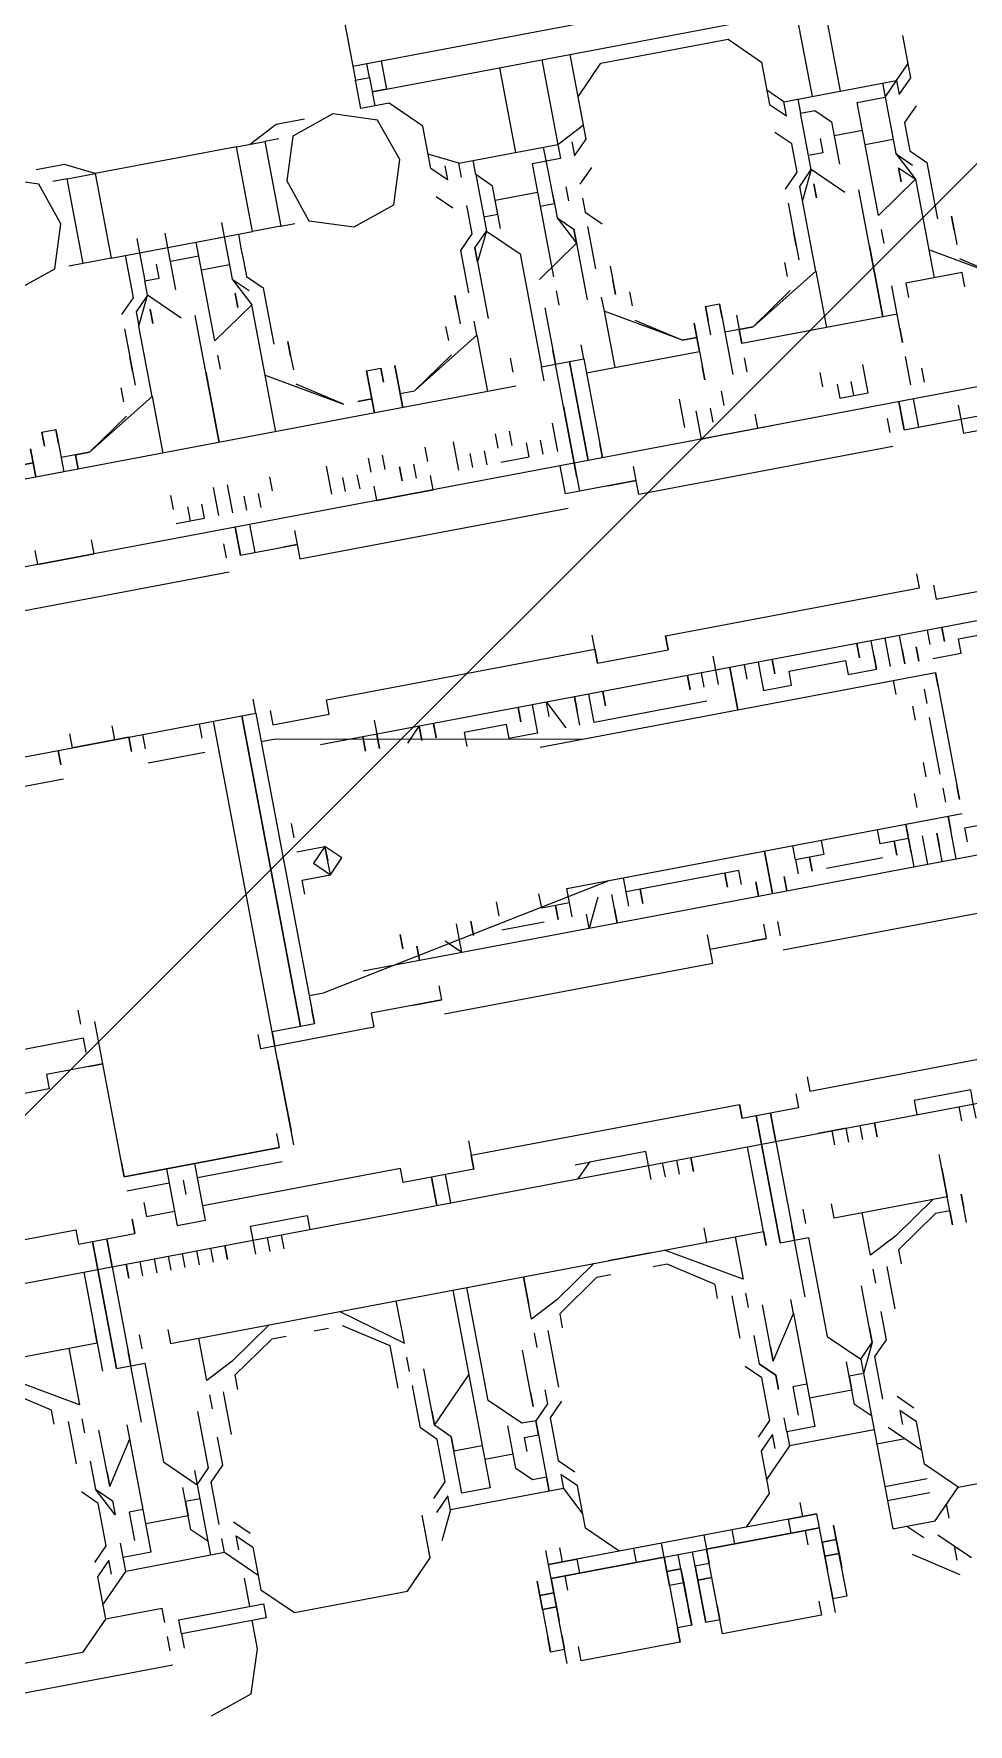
# Model space of a CAD drawing. Extents: x 407440 to 411585, y 6041728 to 6045069.
# Drawn here: x 410372.16 to 410375.89, y 6044265.54 to 6044272.29 of the extents above; entities that cross this region are included whole.
import ezdxf

# ---------------------------------------------------------------- set-up
doc = ezdxf.new("R2010")
doc.units = 0
doc.header["$LTSCALE"] = 5
doc.linetypes.add('foc-TIELINE', pattern=[1.875, 1.25, -0.625])
doc.layers.add('P-PROPOSED-EXISTING-H', color=59, linetype='Continuous')
doc.layers.add('T-TIE', color=201, linetype='foc-TIELINE')

# ---------------------------------------------------------------- blocks, each defined once
blk = doc.blocks.new('P-RIG-877')
at = {"layer": 'T-TIE', "linetype": 'ByBlock', "lineweight": 5}
for points in [[(-2.4798, -21.7445), (-2.4913, -21.7445), (-2.4913, -21.7904), (-2.4913, -22.3071), (-2.4913, -22.8467), (-2.4913, -23.0992)], [(-1.9288, -22.2726), (-1.9288, -21.7904), (-1.9402, -21.7445), (-1.9517, -21.7445)], [(-2.4798, -22.0086), (-2.4684, -22.0086), (-2.4684, -21.7904), (-2.4684, -21.9282)], [(-2.4913, -22.0545), (-2.4684, -22.0545), (-2.4684, -22.0086), (-2.4569, -22.0086), (-2.4569, -21.8478)], [(-2.3421, -22.0545), (-2.3306, -22.0545), (-2.3306, -22.0086), (-2.3421, -22.0086), (-2.3421, -21.8478)], [(-2.3076, -21.8593), (-2.2961, -21.8593), (-2.3076, -21.8593), (-2.3076, -22.2267), (-2.3076, -22.5596)], [(-2.1239, -22.5596), (-2.1239, -22.2267), (-2.1239, -21.8593)], [(-2.8357, -22.4104), (-2.8128, -22.4104), (-2.8128, -22.4219), (-2.8128, -21.9626), (-2.8243, -21.9626), (-2.8243, -21.9512)], [(-2.5946, -21.9856), (-2.5717, -21.9512), (-2.6061, -22.0086), (-2.5832, -22.0086)], [(-2.078, -22.2267), (-2.078, -22.02), (-2.0895, -22.02), (-2.0895, -21.9626), (-2.101, -21.9626), (-2.0895, -21.9626)], [(-1.9747, -22.2267), (-1.9632, -22.2267), (-1.9632, -22.02), (-1.9517, -22.02), (-1.9517, -21.9626), (-1.9632, -21.9626), (-1.9747, -21.9626)], [(-2.6176, -21.9856), (-2.6291, -21.9856), (-2.6176, -21.9856), (-2.6061, -21.9856)], [(-2.5717, -21.9856), (-2.5832, -21.9856), (-2.5832, -22.0315), (-2.5717, -22.0315)], [(-2.7439, -22.2726), (-2.7324, -22.2726), (-2.7439, -22.2611), (-2.7783, -22.2611), (-2.8013, -22.2382), (-2.8013, -22.1923), (-2.8013, -22.1348), (-2.7783, -22.1119), (-2.7439, -22.1119), (-2.7324, -22.1004), (-2.7439, -22.1004), (-2.7439, -22.0086), (-2.7554, -21.9971)], [(-2.7095, -22.02), (-2.698, -22.02), (-2.6865, -22.02), (-2.6635, -22.0086), (-2.6406, -22.043), (-2.7324, -22.043), (-2.7324, -22.02), (-2.7439, -22.0086), (-2.7324, -22.0086), (-2.7439, -21.9971), (-2.7783, -21.9971)], [(-2.7554, -21.9971), (-2.7554, -21.9971)], [(-2.7209, -21.9971), (-2.7095, -22.0086), (-2.698, -22.0086), (-2.6865, -22.0086), (-2.675, -21.9971), (-2.6635, -21.9971), (-2.6406, -21.9971), (-2.6291, -21.9971)], [(-2.6865, -22.02), (-2.675, -22.0086)], [(-2.675, -22.02), (-2.6635, -22.0086), (-2.6176, -22.0086), (-2.6061, -22.0086)], [(-2.2847, -22.066), (-2.2847, -22.043), (-2.2961, -22.043), (-2.2961, -22.0086), (-2.2847, -22.0086)], [(-2.7439, -22.02), (-2.7209, -22.02), (-2.698, -22.02), (-2.698, -22.043)], [(-2.7095, -22.043), (-2.7095, -22.066)], [(-2.6291, -22.043), (-2.6176, -22.043)], [(-2.5487, -22.043), (-2.5372, -22.043), (-2.5717, -22.043), (-2.5832, -22.043)], [(-2.5602, -22.043), (-2.5602, -22.1693), (-2.5717, -22.1693), (-2.5717, -22.1578), (-2.5717, -22.1693), (-2.5602, -22.1693), (-2.5717, -22.1693), (-2.5602, -22.1693)], [(-2.5258, -22.043), (-2.5143, -22.043), (-2.5028, -22.043)], [(-2.5028, -22.0315), (-2.5143, -22.0315)], [(-2.4913, -22.043), (-2.4684, -22.043)], [(-2.1354, -22.066), (-2.1469, -22.066), (-2.1469, -22.043), (-2.1584, -22.043)], [(-2.8128, -22.0545), (-2.7439, -22.0545)], [(-2.6176, -22.0545), (-2.5602, -22.0545), (-2.6291, -22.0545), (-2.6635, -22.0545)], [(-2.4684, -22.0545), (-2.4798, -22.0545)], [(-2.7439, -22.0889), (-2.7324, -22.0889), (-2.7324, -22.0774), (-2.7209, -22.066), (-2.6865, -22.066)], [(-2.6635, -22.066), (-2.6865, -22.0889), (-2.6635, -22.1004), (-2.675, -22.1004), (-2.6865, -22.0889), (-2.698, -22.0889)], [(-2.4684, -22.066), (-2.4798, -22.066)], [(-2.4569, -22.066), (-2.4569, -22.2726), (-2.4684, -22.2726), (-2.4798, -22.2726)], [(-2.3421, -22.2726), (-2.3421, -22.066), (-2.3535, -22.066)], [(-2.2961, -22.066), (-2.3076, -22.066)], [(-2.2732, -22.3874), (-2.2732, -22.066), (-2.2617, -22.066), (-2.1699, -22.066), (-2.1813, -22.066), (-2.1699, -22.066)], [(-2.2617, -22.066), (-2.2732, -22.066)], [(-2.1584, -22.4104), (-2.1469, -22.4104), (-2.1469, -22.3874), (-2.1584, -22.3874), (-2.1584, -22.066)], [(-2.8128, -22.0774), (-2.7439, -22.0774)], [(-2.7095, -22.0774), (-2.698, -22.0774), (-2.698, -22.0889), (-2.7209, -22.0889), (-2.7324, -22.0889)], [(-2.5143, -22.1004), (-2.5028, -22.1004), (-2.5028, -22.0774), (-2.5143, -22.0774), (-2.5258, -22.0774)], [(-2.2617, -22.0774), (-2.2502, -22.0774)], [(-2.1928, -22.0774), (-2.2387, -22.0774)], [(-2.1813, -22.0774), (-2.1699, -22.0774)], [(-2.1239, -22.0774), (-2.1469, -22.0774), (-2.1584, -22.0774)], [(-2.5028, -22.0889), (-2.5143, -22.0889)], [(-2.2961, -22.0889), (-2.2847, -22.0889), (-2.2961, -22.0889), (-2.3076, -22.0889)], [(-2.2387, -22.0889), (-2.2502, -22.0889)], [(-2.1928, -22.0889), (-2.2043, -22.0889)], [(-2.1239, -22.0889), (-2.1354, -22.0889)], [(-2.7439, -22.1004), (-2.7554, -22.1119)], [(-2.675, -22.1119), (-2.6865, -22.1004), (-2.698, -22.1004), (-2.7095, -22.1004), (-2.7209, -22.1119)], [(-2.5946, -22.1234), (-2.5717, -22.1578), (-2.6061, -22.1004), (-2.6176, -22.1004), (-2.6635, -22.1004)], [(-2.6061, -22.1004), (-2.5602, -22.1004)], [(-2.3191, -22.6056), (-2.3191, -22.5941), (-2.2732, -22.353), (-2.2732, -22.1004), (-2.2617, -22.1004)], [(-2.2847, -22.1004), (-2.2961, -22.1004), (-2.3076, -22.1004)], [(-2.1699, -22.1004), (-2.1813, -22.1004)], [(-2.1125, -22.6056), (-2.1125, -22.5941), (-2.1584, -22.353), (-2.1584, -22.1004)], [(-2.1239, -22.1004), (-2.1354, -22.1004), (-2.1469, -22.1004)], [(-1.9173, -22.1004), (-1.9288, -22.1004), (-1.9402, -22.1004), (-1.9402, -22.1119), (-1.9402, -22.1348), (-1.9402, -22.1463), (-1.9288, -22.1463)], [(-2.7554, -22.1119), (-2.7554, -22.1119)], [(-2.6635, -22.1119), (-2.6406, -22.1119), (-2.6291, -22.1119), (-2.6176, -22.1119)], [(-2.6291, -22.1119), (-2.6406, -22.1119)], [(-2.6061, -22.1234), (-2.6176, -22.1234)], [(-2.5143, -22.1119), (-2.5258, -22.1119)], [(-2.3076, -22.2037), (-2.2961, -22.2037), (-2.2847, -22.2037), (-2.2847, -22.1808), (-2.2961, -22.1808), (-2.2961, -22.1348), (-2.2847, -22.1348), (-2.2847, -22.1119), (-2.2961, -22.1119), (-2.2847, -22.1119)], [(-2.2961, -22.1119), (-2.3076, -22.1119)], [(-2.1584, -22.1119), (-2.1469, -22.1119), (-2.1469, -22.1348), (-2.1584, -22.1348)], [(-2.1354, -22.1119), (-2.1469, -22.1119), (-2.1239, -22.1119)], [(-1.9173, -22.1119), (-1.9288, -22.1119)], [(-1.8484, -22.1234), (-1.8599, -22.1234)], [(-1.8484, -22.1234), (-1.8599, -22.1234)], [(-1.8484, -22.1234), (-1.8484, -22.1234)], [(-1.8484, -22.1234), (-1.8484, -22.1234)], [(-1.8484, -22.1234), (-1.8484, -22.1234)], [(-1.8369, -22.1234), (-1.8484, -22.1234)], [(-1.8484, -22.1234), (-1.8484, -22.1234)], [(-1.8369, -22.1234), (-1.8484, -22.1234)], [(-1.8369, -22.1234), (-1.8369, -22.1234)], [(-1.8369, -22.1234), (-1.8369, -22.1234)], [(-1.8369, -22.1234), (-1.8369, -22.1234)], [(-1.8369, -22.1234), (-1.8369, -22.1234)], [(-1.6303, -22.1693), (-1.6303, -22.1234)], [(-2.1354, -22.1348), (-2.1354, -22.1808)], [(-1.8369, -22.1348), (-1.8484, -22.1348), (-1.8369, -22.1348), (-1.8828, -22.1348), (-1.8943, -22.1348)], [(-1.8714, -22.1348), (-1.8828, -22.1348)], [(-1.8714, -22.1348), (-1.8828, -22.1348)], [(-1.8599, -22.1348), (-1.8599, -22.2267), (-1.8714, -22.2267)], [(-1.8714, -22.1348), (-1.8714, -22.1348)], [(-1.8714, -22.1348), (-1.8714, -22.1348)], [(-1.8599, -22.1348), (-1.8599, -22.1348)], [(-1.8599, -22.1348), (-1.8599, -22.1348)], [(-1.8599, -22.1348), (-1.8599, -22.1348)], [(-1.8599, -22.1348), (-1.8599, -22.1348)], [(-1.8599, -22.1348), (-1.8599, -22.1348)], [(-1.8599, -22.1348), (-1.8599, -22.1348)], [(-1.8484, -22.1348), (-1.8484, -22.1463), (-1.8254, -22.1808), (-1.814, -22.1808)], [(-1.8599, -22.1463), (-1.8599, -22.1463)], [(-1.8599, -22.1463), (-1.8369, -22.1808), (-1.8254, -22.2037), (-1.8599, -22.2037)], [(-2.4913, -22.1693), (-2.4913, -22.1578)], [(-2.5832, -22.1693), (-2.5717, -22.1693), (-2.5717, -22.1808)], [(-2.5602, -22.1693), (-2.5602, -22.1693)], [(-2.5602, -22.1693), (-2.5602, -22.1693)], [(-2.5372, -22.1693), (-2.5487, -22.1693)], [(-2.5143, -22.2152), (-2.5028, -22.2152), (-2.4913, -22.2152), (-2.4913, -22.2037), (-2.4913, -22.1693), (-2.5028, -22.1693)], [(-1.6991, -22.2267), (-1.6073, -22.2267), (-1.6073, -22.1923), (-1.6303, -22.1693), (-1.6532, -22.1923), (-1.6877, -22.1923), (-1.6991, -22.2037), (-1.6877, -22.2037)], [(-1.5958, -22.1923), (-1.5729, -22.1693)], [(-2.5832, -22.1923), (-2.5946, -22.1923), (-2.5832, -22.1923), (-2.5946, -22.1923), (-2.5832, -22.1923), (-2.5946, -22.1923), (-2.5946, -22.1808), (-2.5832, -22.1808), (-2.5372, -22.1808)], [(-2.5946, -22.1808), (-2.5946, -22.1808)], [(-2.5946, -22.1808), (-2.5946, -22.1808)], [(-2.5832, -22.1808), (-2.5946, -22.1808)], [(-2.5717, -22.1923), (-2.5832, -22.1923), (-2.5946, -22.1923)], [(-2.5946, -22.1923), (-2.5946, -22.1923)], [(-2.5946, -22.1923), (-2.5946, -22.1923)], [(-2.5602, -22.1808), (-2.5602, -22.1808)], [(-2.5602, -22.1808), (-2.5602, -22.1808)], [(-2.5602, -22.1808), (-2.5602, -22.1808)], [(-2.5602, -22.1808), (-2.5602, -22.1808)], [(-2.5602, -22.1808), (-2.5602, -22.1808)], [(-2.5602, -22.1808), (-2.5602, -22.1808)], [(-2.5602, -22.1923), (-2.5602, -22.1923)], [(-2.5602, -22.1923), (-2.5602, -22.1923)], [(-2.5602, -22.1923), (-2.5602, -22.1923)], [(-2.5602, -22.1923), (-2.5602, -22.1923)], [(-2.5143, -22.1923), (-2.5258, -22.1923)], [(-2.1584, -22.1808), (-2.1469, -22.1808), (-2.1469, -22.2037), (-2.1354, -22.2037)], [(-1.9173, -22.1923), (-1.9288, -22.1923)], [(-1.7795, -22.1923), (-1.791, -22.1923), (-1.8025, -22.1923), (-1.814, -22.1923)], [(-1.7106, -22.2037), (-1.6991, -22.1923)], [(-1.6877, -22.2152), (-1.6647, -22.1923)], [(-1.6647, -22.1923), (-1.6647, -22.1923)], [(-1.6417, -22.2267), (-1.6417, -22.1923)], [(-1.6303, -22.2267), (-1.6303, -22.1923)], [(-1.6073, -22.1808), (-1.6188, -22.1808)], [(-1.5843, -22.2152), (-1.5614, -22.1808)], [(-1.5729, -22.1808), (-1.5843, -22.1808)], [(-2.5602, -22.2956), (-2.5602, -22.2497), (-2.5602, -22.2037), (-2.5717, -22.2037), (-2.5832, -22.2037), (-2.5717, -22.2037), (-2.5602, -22.2037), (-2.5717, -22.2037), (-2.5602, -22.2037), (-2.5717, -22.2037)], [(-2.5832, -22.2037), (-2.5372, -22.2037), (-2.5487, -22.2037)], [(-2.5602, -22.2037), (-2.5602, -22.2037)], [(-2.5602, -22.2037), (-2.5602, -22.2037)], [(-2.5602, -22.2037), (-2.5602, -22.2037)], [(-2.5602, -22.2037), (-2.5602, -22.2037)], [(-2.5143, -22.2037), (-2.5028, -22.2037)], [(-2.1469, -22.2037), (-2.1584, -22.2037)], [(-1.9173, -22.2037), (-1.9288, -22.2037), (-1.9288, -22.2267)], [(-1.814, -22.2037), (-1.8025, -22.2037)], [(-1.7106, -22.2152), (-1.7336, -22.2152), (-1.7451, -22.2152), (-1.7566, -22.2037), (-1.768, -22.2037), (-1.7795, -22.2037)], [(-1.6762, -22.2267), (-1.6762, -22.2037)], [(-1.6073, -22.2152), (-1.5958, -22.2037)], [(-2.5946, -22.2497), (-2.5717, -22.2152), (-2.6061, -22.2726), (-2.5602, -22.2726)], [(-2.3076, -22.2152), (-2.2961, -22.2152)], [(-1.9173, -22.2152), (-1.9288, -22.2152)], [(-1.768, -22.2152), (-1.8025, -22.2152)], [(-1.7451, -22.2267), (-1.7566, -22.2152), (-1.7336, -22.2267), (-1.7106, -22.2267), (-1.6991, -22.2267), (-1.7106, -22.2382), (-1.7451, -22.2382)], [(-2.5258, -22.2267), (-2.5143, -22.2267), (-2.5028, -22.2267)], [(-2.2732, -22.2267), (-2.3076, -22.2267), (-2.2732, -22.2267)], [(-2.1239, -22.2267), (-2.1584, -22.2267), (-2.1239, -22.2267)], [(-2.0895, -22.2267), (-2.101, -22.2267)], [(-1.8484, -22.2726), (-1.8599, -22.2726), (-1.8484, -22.2726), (-1.8484, -22.2497), (-1.8025, -22.2497), (-1.768, -22.2497), (-1.7451, -22.2267), (-1.7336, -22.2267), (-1.7336, -22.2382), (-1.7221, -22.2382), (-1.7221, -22.2726)], [(-1.7106, -22.2267), (-1.6877, -22.2267), (-1.6877, -22.2956)], [(-2.2961, -22.2382), (-2.3076, -22.2382), (-2.3191, -22.2382)], [(-2.0895, -22.2382), (-2.101, -22.2382)], [(-2.078, -22.5022), (-2.078, -22.2841), (-2.0895, -22.2841), (-2.0895, -22.2382), (-2.0895, -22.2497)], [(-1.9632, -22.2382), (-1.9517, -22.2382), (-1.9517, -22.2841), (-1.9632, -22.2841)], [(-2.6176, -22.2497), (-2.6061, -22.2497)], [(-2.2961, -22.2497), (-2.3076, -22.2497)], [(-2.2847, -22.2497), (-2.2847, -22.33), (-2.2847, -22.3415), (-2.2961, -22.3415), (-2.3076, -22.3415)], [(-2.1354, -22.2497), (-2.1469, -22.2497), (-2.1469, -22.33), (-2.1469, -22.3415)], [(-1.8599, -22.2497), (-1.8714, -22.2497)], [(-2.7439, -22.3645), (-2.7439, -22.2841), (-2.7554, -22.2611), (-2.8128, -22.2611)], [(-2.7554, -22.2611), (-2.7554, -22.2611)], [(-2.7209, -22.2611), (-2.7095, -22.2726)], [(-2.698, -22.2726), (-2.6865, -22.2726), (-2.675, -22.2611)], [(-2.6406, -22.2726), (-2.6635, -22.2726), (-2.675, -22.2726)], [(-2.6406, -22.2611), (-2.6291, -22.2611)], [(-2.6176, -22.2726), (-2.6061, -22.2726)], [(-2.4684, -22.2956), (-2.4684, -22.2726), (-2.4684, -22.33), (-2.4798, -22.33)], [(-2.3421, -22.5941), (-2.3306, -22.5941), (-2.3306, -22.5482), (-2.3421, -22.5482), (-2.3421, -22.33), (-2.3306, -22.33), (-2.3306, -22.2726), (-2.3421, -22.2726), (-2.3306, -22.2726)], [(-1.9402, -22.2611), (-1.9288, -22.2611), (-1.9517, -22.2611), (-1.9288, -22.2611), (-1.9517, -22.2611), (-1.9288, -22.2611), (-1.9517, -22.2611)], [(-1.9402, -22.4219), (-1.9402, -22.4104), (-1.9288, -22.4219), (-1.9288, -22.2726), (-1.9517, -22.2726), (-1.9288, -22.2726), (-1.9402, -22.2726)], [(-1.9288, -22.2726), (-1.9517, -22.2726), (-1.9288, -22.2726)], [(-1.9288, -22.2611), (-1.8484, -22.2611)], [(-1.9288, -22.2726), (-1.8484, -22.2726), (-1.9288, -22.2726)], [(-1.8025, -22.2611), (-1.8484, -22.2611), (-1.8599, -22.2611)], [(-1.7566, -22.2956), (-1.768, -22.2956), (-1.7566, -22.2956), (-1.791, -22.2726), (-1.8025, -22.2726)], [(-1.791, -22.2726), (-1.6991, -22.2726), (-1.6991, -22.2956), (-1.6877, -22.2956), (-1.6647, -22.3185)], [(-1.7336, -22.2726), (-1.7336, -22.2841), (-1.7106, -22.2841)], [(-1.5729, -22.2841), (-1.5614, -22.2841), (-1.5729, -22.2841), (-1.5614, -22.2841), (-1.5614, -22.2726), (-1.6073, -22.2726), (-1.6188, -22.2726), (-1.6073, -22.2726), (-1.5958, -22.2726), (-1.5843, -22.2726)], [(-1.5499, -22.2841), (-1.6073, -22.2841), (-1.6073, -22.2726), (-1.6073, -22.2841), (-1.6073, -22.2726)], [(-2.8128, -22.2841), (-2.7439, -22.2841), (-2.7324, -22.2841), (-2.7324, -22.3071), (-2.6406, -22.3071)], [(-2.7095, -22.2956), (-2.698, -22.2956), (-2.6865, -22.2956), (-2.675, -22.2841), (-2.6635, -22.2841), (-2.675, -22.2841)], [(-2.7095, -22.2841), (-2.698, -22.2841)], [(-2.6865, -22.2956), (-2.6635, -22.2841), (-2.6406, -22.3185)], [(-2.6635, -22.2841), (-2.6176, -22.2841)], [(-2.0895, -22.2841), (-2.101, -22.2841)], [(-1.9747, -22.5022), (-1.9632, -22.5022), (-1.9632, -22.2841), (-1.9517, -22.2841)], [(-1.8714, -22.7663), (-1.8599, -22.7663), (-1.8599, -22.33), (-1.8599, -22.2841), (-1.8484, -22.2841), (-1.9288, -22.2841)], [(-1.6188, -22.5022), (-1.6073, -22.5022), (-1.5958, -22.5022), (-1.6073, -22.5022), (-1.5958, -22.5022), (-1.6073, -22.5022), (-1.5958, -22.5022), (-1.5843, -22.5022), (-1.5958, -22.5022), (-1.5843, -22.5022), (-1.5958, -22.5022), (-1.5843, -22.5022), (-1.5958, -22.5022), (-1.6073, -22.5022), (-1.6188, -22.5022), (-1.6188, -22.2841), (-1.6188, -22.3071), (-1.6303, -22.3071), (-1.6303, -22.2841), (-1.6303, -22.5022), (-1.6417, -22.5022)], [(-1.6303, -22.2841), (-1.6303, -22.33)], [(-1.6188, -22.2841), (-1.6303, -22.2841)], [(-1.6073, -22.2841), (-1.6188, -22.2841)], [(-1.6073, -22.2841), (-1.6188, -22.2841)], [(-1.6073, -22.2841), (-1.6188, -22.2841)], [(-1.5958, -22.2841), (-1.6073, -22.2841)], [(-1.5958, -22.2841), (-1.6073, -22.2841)], [(-1.5958, -22.2841), (-1.6073, -22.2841)], [(-1.5958, -22.2841), (-1.6073, -22.2841)], [(-1.5958, -22.2841), (-1.6073, -22.2841)], [(-1.5958, -22.2841), (-1.5843, -22.2841), (-1.5958, -22.2841), (-1.5843, -22.2841)], [(-1.5843, -22.2841), (-1.5958, -22.2841)], [(-1.5843, -22.2841), (-1.5958, -22.2841)], [(-1.5843, -22.2841), (-1.5958, -22.2841)], [(-2.698, -22.3071), (-2.698, -22.2956), (-2.7209, -22.2956), (-2.7439, -22.2956)], [(-2.5602, -22.33), (-2.5717, -22.33), (-2.5717, -22.3071), (-2.5717, -22.2956), (-2.5832, -22.2956)], [(-2.5717, -22.2956), (-2.4913, -22.2956), (-2.5028, -22.2956)], [(-1.768, -22.2956), (-1.8025, -22.2956)], [(-1.7795, -22.3071), (-1.768, -22.3071), (-1.7566, -22.3071), (-1.7451, -22.2956), (-1.7566, -22.3071)], [(-1.6991, -22.2956), (-1.7106, -22.2956)], [(-1.6303, -22.2956), (-1.6417, -22.2956)], [(-1.6073, -22.2956), (-1.6188, -22.2956)], [(-1.5614, -22.2956), (-1.5499, -22.2956), (-1.5499, -22.3759), (-1.5614, -22.3759), (-1.5729, -22.3759), (-1.5614, -22.3759), (-1.5614, -22.3874), (-1.5729, -22.3874), (-1.5614, -22.3874), (-1.5729, -22.3874)], [(-2.698, -22.353), (-2.698, -22.3415), (-2.7095, -22.3415), (-2.7095, -22.3071)], [(-2.6291, -22.3071), (-2.6176, -22.3071)], [(-2.4913, -22.3071), (-2.5717, -22.3071), (-2.4913, -22.3071)], [(-1.8599, -22.3071), (-1.8254, -22.3071), (-1.8599, -22.3645)], [(-1.8025, -22.3071), (-1.814, -22.3071)], [(-1.6991, -22.3185), (-1.7106, -22.3071), (-1.7336, -22.3071), (-1.7451, -22.3071), (-1.7566, -22.3185)], [(-1.6877, -22.3071), (-1.6991, -22.3071), (-1.6877, -22.3185), (-1.6532, -22.3185), (-1.6303, -22.3415), (-1.6303, -22.3874), (-1.6303, -22.4448), (-1.6532, -22.4678), (-1.6877, -22.4678), (-1.6991, -22.4793), (-1.6877, -22.4793), (-1.6647, -22.4678)], [(-2.8128, -22.3185), (-2.7439, -22.3185)], [(-2.6176, -22.3185), (-2.5717, -22.3185), (-2.5832, -22.3185)], [(-2.4913, -22.3185), (-2.5717, -22.3185)], [(-2.5372, -22.3185), (-2.4684, -22.3185)], [(-2.4913, -22.3185), (-2.4798, -22.3185), (-2.4913, -22.3185)], [(-1.814, -22.3185), (-1.8025, -22.3185), (-1.791, -22.3185), (-1.7795, -22.3185)], [(-1.6647, -22.3185), (-1.6647, -22.3185)], [(-2.7324, -22.353), (-2.7209, -22.353), (-2.698, -22.353), (-2.6865, -22.353), (-2.6635, -22.33), (-2.6291, -22.33), (-2.5717, -22.33)], [(-2.5258, -22.33), (-2.5143, -22.33), (-2.5028, -22.33)], [(-2.4684, -22.33), (-2.4913, -22.33)], [(-2.4798, -22.5482), (-2.4684, -22.5482), (-2.4569, -22.5482), (-2.4569, -22.33)], [(-2.3306, -22.33), (-2.3421, -22.33), (-2.3535, -22.33)], [(-1.8599, -22.33), (-1.8714, -22.33)], [(-1.814, -22.33), (-1.8254, -22.33), (-1.8484, -22.3645), (-1.8484, -22.3759)], [(-2.6865, -22.3415), (-2.7209, -22.3415), (-2.7324, -22.353), (-2.7439, -22.353)], [(-2.675, -22.3645), (-2.6865, -22.353), (-2.6635, -22.3645), (-2.6176, -22.3645)], [(-2.5717, -22.353), (-2.5832, -22.353)], [(-2.5602, -22.353), (-2.5602, -22.7892), (-2.5602, -22.8352)], [(-2.5028, -22.3415), (-2.5143, -22.3415)], [(-2.5028, -22.3759), (-2.5028, -22.353), (-2.5143, -22.353)], [(-2.2847, -22.353), (-2.3076, -22.353), (-2.2961, -22.353)], [(-2.1354, -22.3415), (-2.1469, -22.3415), (-2.1584, -22.3415)], [(-2.1239, -22.353), (-2.1354, -22.353), (-2.1239, -22.353), (-2.1469, -22.353)], [(-1.9173, -22.3415), (-1.9288, -22.3415)], [(-1.9173, -22.353), (-1.9288, -22.353)], [(-2.7324, -22.3645), (-2.7439, -22.3645), (-2.7554, -22.3874)], [(-2.6406, -22.3759), (-2.6635, -22.3759), (-2.675, -22.3759), (-2.6865, -22.3645), (-2.698, -22.3645), (-2.7095, -22.3645)], [(-2.5143, -22.3645), (-2.5258, -22.3645)], [(-2.2961, -22.3759), (-2.3076, -22.3759), (-2.2847, -22.3645)], [(-2.1469, -22.3645), (-2.1239, -22.3759), (-2.1354, -22.3759)], [(-1.9173, -22.3645), (-1.9288, -22.3645), (-1.9402, -22.3645), (-1.9402, -22.3759), (-1.9402, -22.4104)], [(-1.8599, -22.3645), (-1.8599, -22.3645)], [(-2.7439, -22.3759), (-2.7324, -22.3759), (-2.7439, -22.3874), (-2.7783, -22.3874), (-2.8013, -22.4104), (-2.8013, -22.4333), (-2.8243, -22.4333)], [(-2.7095, -22.3759), (-2.7209, -22.3874)], [(-2.5602, -22.4448), (-2.5717, -22.4448), (-2.5602, -22.4448), (-2.5717, -22.4448), (-2.5602, -22.4448), (-2.5832, -22.4448), (-2.5717, -22.4448), (-2.5717, -22.4333), (-2.6061, -22.3759), (-2.6176, -22.3759)], [(-2.6061, -22.3759), (-2.5602, -22.3759)], [(-2.5143, -22.3759), (-2.5258, -22.3759)], [(-1.8599, -22.3759), (-1.8599, -22.3874), (-1.8599, -22.4104)], [(-1.6303, -22.3759), (-1.6188, -22.3759), (-1.6073, -22.3759), (-1.6073, -22.3874), (-1.6188, -22.3874)], [(-1.5843, -22.3759), (-1.5958, -22.3759), (-1.6073, -22.3759), (-1.6188, -22.3759)], [(-1.5499, -22.3759), (-1.6073, -22.3759)], [(-1.5958, -22.3874), (-1.5958, -22.3759), (-1.5958, -22.3874)], [(-2.7554, -22.3874), (-2.7554, -22.3874)], [(-2.6291, -22.3874), (-2.6406, -22.3874), (-2.6291, -22.3874), (-2.6176, -22.3874)], [(-2.5143, -22.3874), (-2.5028, -22.3874)], [(-2.3076, -22.3874), (-2.2961, -22.3874), (-2.2847, -22.3874), (-2.2847, -22.4104), (-2.2961, -22.4104), (-2.2961, -22.4448), (-2.2847, -22.4448)], [(-2.1354, -22.3874), (-2.1469, -22.3874)], [(-1.5614, -22.3874), (-1.6073, -22.3874), (-1.5614, -22.3874)], [(-1.5958, -22.3874), (-1.6073, -22.3874)], [(-1.5958, -22.3874), (-1.6073, -22.3874)], [(-1.5958, -22.3874), (-1.6073, -22.3874)], [(-1.5958, -22.3874), (-1.6073, -22.3874)], [(-1.5958, -22.3874), (-1.6073, -22.3874)], [(-1.5843, -22.3874), (-1.5958, -22.3874)], [(-1.5843, -22.3874), (-1.5958, -22.3874)], [(-1.5843, -22.3874), (-1.5958, -22.3874)], [(-1.5843, -22.3874), (-1.5958, -22.3874)], [(-2.6061, -22.3989), (-2.6176, -22.3989)], [(-2.5717, -22.4448), (-2.5717, -22.4333), (-2.5946, -22.3989)], [(-2.5028, -22.3989), (-2.5143, -22.3989)], [(-1.5843, -22.3989), (-1.5958, -22.3989), (-1.6073, -22.3989), (-1.5958, -22.3989), (-1.6073, -22.3989), (-1.6188, -22.3989)], [(-1.6073, -22.3989), (-1.5958, -22.3989), (-1.5843, -22.3989), (-1.5958, -22.3989), (-1.6073, -22.3989), (-1.5958, -22.3989), (-1.5843, -22.3989), (-1.5958, -22.3989), (-1.6073, -22.3989), (-1.5958, -22.3989), (-1.5843, -22.3989), (-1.5958, -22.3989), (-1.5958, -22.4104), (-1.6073, -22.4104), (-1.5499, -22.4104), (-1.5499, -22.4908), (-1.5614, -22.4908)], [(-1.6073, -22.4104), (-1.6073, -22.3989), (-1.6073, -22.4104)], [(-1.5614, -22.3989), (-1.6073, -22.3989), (-1.5614, -22.3989)], [(-1.5614, -22.3989), (-1.5729, -22.3989), (-1.5614, -22.3989), (-1.5614, -22.4104), (-1.5499, -22.4104), (-1.5614, -22.4104)], [(-2.9391, -22.4333), (-2.9276, -22.4333), (-2.8243, -22.4333), (-2.8243, -22.4219), (-2.8357, -22.4219)], [(-2.8243, -22.4219), (-2.8013, -22.4219)], [(-2.5258, -22.4104), (-2.5143, -22.4104), (-2.5028, -22.4104)], [(-2.1354, -22.4104), (-2.1354, -22.4448)], [(-1.9288, -22.8122), (-1.9288, -22.4219)], [(-1.8599, -22.4219), (-1.8599, -22.4219)], [(-1.8599, -22.4219), (-1.8369, -22.4563), (-1.8254, -22.4793), (-1.8599, -22.4793), (-1.8369, -22.4793)], [(-1.8484, -22.4104), (-1.8484, -22.4219), (-1.8254, -22.4563), (-1.814, -22.4563)], [(-1.6188, -22.5022), (-1.6188, -22.4104), (-1.6188, -22.5022)], [(-2.5143, -22.4333), (-2.5258, -22.4333)], [(-2.5028, -22.4793), (-2.4913, -22.4793), (-2.4913, -22.4678), (-2.4913, -22.4448), (-2.4913, -22.4333), (-2.5028, -22.4333)], [(-2.5832, -22.4448), (-2.5946, -22.4448)], [(-2.5602, -22.4448), (-2.5602, -22.4448)], [(-2.5602, -22.4448), (-2.5602, -22.4448)], [(-2.5602, -22.4448), (-2.5602, -22.4448)], [(-2.5602, -22.4448), (-2.5602, -22.4448)], [(-2.5602, -22.4448), (-2.5602, -22.4448)], [(-2.5602, -22.4448), (-2.5602, -22.4448)], [(-2.5602, -22.4448), (-2.5602, -22.4448)], [(-2.5602, -22.4448), (-2.5602, -22.4448)], [(-2.5143, -22.4448), (-2.5028, -22.4448)], [(-2.1469, -22.4448), (-2.1584, -22.4448)], [(-2.5946, -22.4678), (-2.5832, -22.4678), (-2.5946, -22.4678), (-2.5832, -22.4678), (-2.5946, -22.4678), (-2.5946, -22.4563), (-2.5832, -22.4563), (-2.5946, -22.4563), (-2.5832, -22.4563), (-2.5946, -22.4563), (-2.5832, -22.4563), (-2.5946, -22.4563), (-2.5832, -22.4563), (-2.5946, -22.4563)], [(-2.5946, -22.4563), (-2.5946, -22.4563)], [(-2.5946, -22.4563), (-2.5946, -22.4563)], [(-2.5946, -22.4563), (-2.5946, -22.4563)], [(-2.5946, -22.4563), (-2.5946, -22.4563)], [(-2.2847, -22.4563), (-2.2847, -22.4563)], [(-2.1469, -22.4563), (-2.1469, -22.4563)], [(-1.6303, -22.4563), (-1.6303, -22.5022), (-1.6303, -22.4793), (-1.6188, -22.4793), (-1.6188, -22.5022), (-1.6303, -22.5022)], [(-2.5602, -22.4678), (-2.5717, -22.4678)], [(-2.5602, -22.4678), (-2.5602, -22.4678)], [(-2.5602, -22.4678), (-2.5602, -22.4678)], [(-2.5602, -22.4678), (-2.5602, -22.4678)], [(-2.5602, -22.4678), (-2.5602, -22.4678)], [(-2.5602, -22.4678), (-2.5602, -22.4678)], [(-2.5602, -22.4678), (-2.5602, -22.4678)], [(-2.5602, -22.4678), (-2.5602, -22.4678)], [(-2.5602, -22.4678), (-2.5602, -22.4678)], [(-2.5143, -22.4678), (-2.5258, -22.4678)], [(-1.768, -22.4678), (-1.7795, -22.4678), (-1.791, -22.4678), (-1.8025, -22.4678), (-1.814, -22.4678)], [(-1.7566, -22.4678), (-1.7451, -22.4793), (-1.7336, -22.4793), (-1.7106, -22.4793), (-1.6991, -22.4678)], [(-1.6647, -22.4678), (-1.6647, -22.4678)], [(-2.8013, -22.4793), (-2.8013, -22.5022), (-2.7898, -22.5252)], [(-2.5143, -22.4793), (-2.5258, -22.4793)], [(-2.2961, -22.4908), (-2.3076, -22.4793), (-2.2961, -22.4793), (-2.3076, -22.4793)], [(-2.1239, -22.4793), (-2.1354, -22.4793), (-2.1469, -22.4793)], [(-2.1354, -22.4908), (-2.1239, -22.4793), (-2.1354, -22.4793)], [(-1.768, -22.4793), (-1.7566, -22.4793), (-1.7451, -22.4908), (-1.7451, -22.5022), (-1.768, -22.5252), (-1.8369, -22.5252), (-1.8599, -22.5252)], [(-1.814, -22.4793), (-1.8025, -22.4793)], [(-1.7566, -22.4793), (-1.7451, -22.4908)], [(-1.6877, -22.4793), (-1.6877, -22.5711), (-1.6991, -22.5711), (-1.6877, -22.5826)], [(-2.7209, -22.6515), (-2.7209, -22.5367), (-2.7898, -22.5367), (-2.7898, -22.5137), (-2.7209, -22.5137), (-2.7209, -22.5022)], [(-2.7898, -22.5022), (-2.7898, -22.5137)], [(-2.5602, -22.5482), (-2.6061, -22.5482), (-2.5717, -22.4908), (-2.5946, -22.5252)], [(-2.5143, -22.4908), (-2.5028, -22.4908)], [(-2.5028, -22.5022), (-2.5143, -22.5022)], [(-2.0895, -22.5022), (-2.101, -22.5022)], [(-2.0895, -22.5252), (-2.0895, -22.5022), (-2.0895, -22.5596), (-2.078, -22.5596), (-2.078, -22.6515), (-2.0895, -22.6515)], [(-1.9517, -22.5022), (-1.9632, -22.5022), (-1.9517, -22.5022), (-1.9517, -22.5596), (-1.9632, -22.5596), (-1.9632, -22.7204)], [(-1.768, -22.4908), (-1.8025, -22.4908)], [(-1.7221, -22.5022), (-1.7336, -22.5022), (-1.7336, -22.4908), (-1.7106, -22.4908), (-1.6877, -22.4908), (-1.6991, -22.4908), (-1.6991, -22.5022), (-1.7106, -22.5137), (-1.7451, -22.5137)], [(-1.6303, -22.4908), (-1.6417, -22.4908)], [(-1.6073, -22.4908), (-1.6188, -22.4908)], [(-1.5499, -22.5022), (-1.6073, -22.5022), (-1.5958, -22.5022), (-1.5958, -22.5137), (-1.6073, -22.5137), (-1.6188, -22.5137), (-1.6073, -22.5137), (-1.5614, -22.5137), (-1.5614, -22.5022), (-1.5729, -22.5022), (-1.5614, -22.5022), (-1.5729, -22.5022)], [(-1.5958, -22.5022), (-1.6073, -22.5022)], [(-1.5958, -22.5022), (-1.6073, -22.5022)], [(-1.5958, -22.5137), (-1.5958, -22.5022), (-1.5958, -22.5137)], [(-1.5958, -22.5022), (-1.5843, -22.5022), (-1.5958, -22.5022)], [(-1.5958, -22.5022), (-1.5843, -22.5022)], [(-1.5843, -22.5022), (-1.5958, -22.5022)], [(-2.7209, -22.5137), (-2.7209, -22.5367)], [(-2.5258, -22.5137), (-2.5143, -22.5137), (-2.5028, -22.5137)], [(-2.3191, -22.5137), (-2.3076, -22.5137), (-2.2961, -22.5137), (-2.3076, -22.5137)], [(-1.7221, -22.5137), (-1.7221, -22.5367)], [(-1.5958, -22.5137), (-1.5843, -22.5137)], [(-2.6176, -22.5252), (-2.6291, -22.5252), (-2.6176, -22.5252), (-2.6061, -22.5252)], [(-1.9288, -22.5252), (-1.9517, -22.5252)], [(-2.7898, -22.5367), (-2.7898, -22.6515), (-2.8013, -22.6744), (-2.8013, -22.6974)], [(-2.7209, -22.5482), (-2.7095, -22.5482), (-2.698, -22.5482), (-2.6865, -22.5482), (-2.675, -22.5367), (-2.6635, -22.5367), (-2.6406, -22.5367), (-2.6291, -22.5367)], [(-1.9288, -22.5367), (-1.9517, -22.5367), (-1.9288, -22.5367)], [(-1.8599, -22.5367), (-1.8025, -22.5367), (-1.791, -22.5367), (-1.6991, -22.5367), (-1.6991, -22.5596), (-1.7106, -22.5596), (-1.7336, -22.5596), (-1.7336, -22.5367)], [(-1.7566, -22.5711), (-1.791, -22.5367)], [(-2.6061, -22.5482), (-2.6176, -22.5482), (-2.6635, -22.5482), (-2.6406, -22.5826), (-2.7209, -22.5826)], [(-2.698, -22.5596), (-2.6865, -22.5596), (-2.6635, -22.5482)], [(-2.6865, -22.5596), (-2.675, -22.5482)], [(-2.4913, -22.5941), (-2.4684, -22.5941), (-2.4684, -22.5482), (-2.4684, -22.5596)], [(-2.3306, -22.5482), (-2.3421, -22.5482)], [(-2.7324, -22.5596), (-2.7209, -22.5596), (-2.698, -22.5596), (-2.698, -22.5826)], [(-2.5143, -22.5596), (-2.5258, -22.5596)], [(-1.7451, -22.5596), (-1.7566, -22.5711)], [(-1.7451, -22.5596), (-1.7566, -22.5711)], [(-1.6877, -22.5596), (-1.6877, -22.5711), (-1.6647, -22.5826)], [(-2.7095, -22.5826), (-2.7095, -22.6056)], [(-2.6291, -22.5826), (-2.6176, -22.5826)], [(-2.5143, -22.5711), (-2.5028, -22.5711)], [(-2.5028, -22.5826), (-2.5143, -22.5826)], [(-2.4913, -22.5826), (-2.4684, -22.5826)], [(-2.1928, -22.5941), (-2.2043, -22.5941), (-2.2043, -22.5711), (-2.2273, -22.5711), (-2.2158, -22.5711)], [(-2.2273, -22.5941), (-2.2273, -22.5711)], [(-1.8599, -22.6285), (-1.8254, -22.5826), (-1.8599, -22.5826)], [(-1.8025, -22.5826), (-1.814, -22.5826)], [(-1.768, -22.5711), (-1.8025, -22.5711)], [(-1.6991, -22.5826), (-1.7106, -22.5711), (-1.7336, -22.5711), (-1.7451, -22.5711), (-1.7566, -22.5826), (-1.768, -22.5826), (-1.7795, -22.5826), (-1.791, -22.5826)], [(-2.6176, -22.5941), (-2.5602, -22.5941), (-2.5946, -22.5941), (-2.6635, -22.5941)], [(-2.5258, -22.5941), (-2.5143, -22.5941), (-2.5028, -22.5941)], [(-2.4684, -22.5941), (-2.4913, -22.5941), (-2.4684, -22.5941)], [(-2.4684, -22.5941), (-2.4798, -22.5941)], [(-2.3191, -22.5941), (-2.3191, -22.5941)], [(-2.2387, -22.5941), (-2.2502, -22.5941)], [(-2.1125, -22.5941), (-2.1125, -22.5941)], [(-1.791, -22.5941), (-1.8025, -22.5941), (-1.814, -22.5941), (-1.8254, -22.5941), (-1.8484, -22.6285)], [(-1.6877, -22.7433), (-1.6991, -22.7433), (-1.6877, -22.7318), (-1.6532, -22.7318), (-1.6303, -22.7089), (-1.6303, -22.617), (-1.6532, -22.5941), (-1.6877, -22.5941)], [(-1.6647, -22.5941), (-1.6647, -22.5941)], [(-2.6865, -22.6056), (-2.7209, -22.6056), (-2.7324, -22.6056)], [(-2.6635, -22.6056), (-2.6865, -22.6285), (-2.675, -22.64), (-2.6635, -22.64), (-2.6865, -22.6285), (-2.698, -22.6285)], [(-2.5258, -22.6056), (-2.5143, -22.6056), (-2.5028, -22.6056)], [(-2.4684, -22.6056), (-2.4798, -22.6056)], [(-2.4569, -22.6056), (-2.4569, -22.8122), (-2.4684, -22.8122), (-2.4798, -22.8122)], [(-2.2273, -23.0763), (-2.2158, -23.0763), (-2.2273, -23.0763), (-2.2617, -23.1107), (-2.3995, -22.9729), (-2.365, -22.9385), (-2.3535, -22.927), (-2.3535, -22.9041), (-2.3421, -22.9041), (-2.3421, -22.8696), (-2.3306, -22.8696), (-2.3306, -22.8122), (-2.3421, -22.8122), (-2.3421, -22.6056), (-2.3535, -22.6056)], [(-2.0895, -22.6056), (-2.101, -22.6056)], [(-2.7324, -22.6285), (-2.7209, -22.6285), (-2.698, -22.6285), (-2.698, -22.617), (-2.7095, -22.617)], [(-2.5028, -22.64), (-2.5028, -22.617), (-2.5143, -22.617)], [(-2.0895, -22.617), (-2.3421, -22.617), (-2.0895, -22.617)], [(-2.5143, -22.6285), (-2.5028, -22.6285)], [(-2.7898, -22.6744), (-2.7898, -22.6515), (-2.7209, -22.6515), (-2.7209, -22.6744), (-2.7898, -22.6744), (-2.7898, -22.6859)], [(-2.675, -22.6515), (-2.6865, -22.64), (-2.698, -22.64), (-2.7095, -22.64), (-2.7209, -22.64)], [(-2.6061, -22.64), (-2.6176, -22.64), (-2.6635, -22.64)], [(-2.6635, -22.6515), (-2.6406, -22.6515), (-2.6291, -22.6515), (-2.6176, -22.6515)], [(-2.6291, -22.6515), (-2.6406, -22.6515)], [(-2.5946, -22.663), (-2.5717, -22.6974), (-2.6061, -22.64), (-2.5602, -22.64)], [(-2.5143, -22.64), (-2.5258, -22.64)], [(-2.3306, -22.6515), (-2.3421, -22.6515)], [(-2.3191, -22.6974), (-2.3191, -22.6515)], [(-2.0206, -22.64), (-2.0091, -22.64), (-2.0665, -22.64), (-2.0091, -22.64), (-2.0665, -22.64), (-2.078, -22.64), (-2.0895, -22.64), (-2.078, -22.64)], [(-1.9976, -22.64), (-2.0091, -22.64)], [(-1.9976, -22.6515), (-2.0091, -22.6515)], [(-1.9976, -22.7778), (-1.9976, -22.6515), (-1.9976, -22.7778)], [(-1.9862, -22.7204), (-1.9862, -22.6515)], [(-1.9173, -22.6859), (-1.9288, -22.6859), (-1.9402, -22.6859), (-1.9402, -22.6744), (-1.9402, -22.6515), (-1.9402, -22.64), (-1.9288, -22.64)], [(-1.8599, -22.64), (-1.8599, -22.64)], [(-1.8599, -22.6744), (-1.8599, -22.663), (-1.8599, -22.6515)], [(-1.8484, -22.64), (-1.8484, -22.6515)], [(-2.6061, -22.663), (-2.6176, -22.663)], [(-1.9173, -22.663), (-1.9288, -22.663)], [(-2.7209, -22.6744), (-2.7209, -22.6859)], [(-1.9173, -22.6744), (-1.9288, -22.6744)], [(-1.8484, -22.6744), (-1.8484, -22.6859), (-1.8254, -22.7204), (-1.814, -22.7204)], [(-1.8599, -22.6859), (-1.8599, -22.6859)], [(-1.8599, -22.6859), (-1.8369, -22.7204), (-1.8254, -22.7433), (-1.8599, -22.7433)], [(-2.5717, -22.7089), (-2.5602, -22.7089), (-2.5717, -22.7089), (-2.5602, -22.7089), (-2.5717, -22.7089), (-2.5717, -22.6974), (-2.5717, -22.7089), (-2.5717, -22.7204)], [(-2.4913, -22.6974), (-2.4913, -22.7089), (-2.5028, -22.7089)], [(-2.3306, -22.6974), (-2.3421, -22.6974)], [(-2.5028, -22.7548), (-2.4913, -22.7548), (-2.4913, -22.7433), (-2.4913, -22.7089)], [(-2.3421, -22.7089), (-2.3421, -22.7548), (-2.3421, -22.7204), (-2.3535, -22.7204)], [(-2.3306, -22.7089), (-2.3421, -22.7089), (-2.3306, -22.7089)], [(-2.5946, -22.7318), (-2.5832, -22.7318), (-2.5946, -22.7318), (-2.5832, -22.7318), (-2.5946, -22.7318), (-2.5832, -22.7318), (-2.5946, -22.7318), (-2.5946, -22.7204), (-2.5832, -22.7204), (-2.5602, -22.7204)], [(-2.5946, -22.7204), (-2.5946, -22.7204)], [(-2.5946, -22.7204), (-2.5946, -22.7204)], [(-2.5832, -22.7204), (-2.5946, -22.7204)], [(-2.5832, -22.7204), (-2.5946, -22.7204)], [(-2.5946, -22.7318), (-2.5946, -22.7318)], [(-2.5946, -22.7318), (-2.5946, -22.7318)], [(-2.5602, -22.7204), (-2.5602, -22.7204)], [(-2.5602, -22.7204), (-2.5602, -22.7204)], [(-2.5602, -22.7204), (-2.5602, -22.7204)], [(-2.5602, -22.7204), (-2.5602, -22.7204)], [(-2.5602, -22.7204), (-2.5602, -22.7204)], [(-2.5602, -22.7204), (-2.5602, -22.7204)], [(-2.5602, -22.7204), (-2.5602, -22.7204)], [(-2.5602, -22.7204), (-2.5602, -22.7204)], [(-2.5602, -22.7318), (-2.5602, -22.7318)], [(-2.5602, -22.7318), (-2.5602, -22.7318)], [(-2.5602, -22.7318), (-2.5602, -22.7318)], [(-2.5602, -22.7318), (-2.5602, -22.7318)], [(-1.9976, -22.7433), (-1.9517, -22.7433), (-1.9517, -22.7204), (-1.9976, -22.7204)], [(-1.9747, -22.7318), (-1.9862, -22.7318)], [(-1.9173, -22.7204), (-1.9288, -22.7204)], [(-1.9173, -22.7318), (-1.9288, -22.7318)], [(-1.7795, -22.7318), (-1.791, -22.7318), (-1.8025, -22.7318), (-1.814, -22.7318)], [(-1.7106, -22.7433), (-1.6991, -22.7318)], [(-1.6647, -22.7318), (-1.6877, -22.7548), (-1.6991, -22.7548)], [(-1.6647, -22.7318), (-1.6647, -22.7318)], [(-2.5602, -22.7433), (-2.5602, -22.7433)], [(-2.5602, -22.7433), (-2.5602, -22.7433)], [(-2.5602, -22.7433), (-2.5602, -22.7433)], [(-2.5602, -22.7433), (-2.5602, -22.7433)], [(-1.9862, -22.7778), (-1.9862, -22.7433)], [(-1.9747, -22.7663), (-1.9632, -22.7663), (-1.9632, -22.7433)], [(-1.9173, -22.7433), (-1.9288, -22.7433)], [(-1.814, -22.7433), (-1.8025, -22.7433)], [(-1.7106, -22.7548), (-1.7336, -22.7548), (-1.7451, -22.7548), (-1.7566, -22.7433), (-1.768, -22.7433), (-1.7795, -22.7433)], [(-1.6647, -22.7433), (-1.6647, -22.7433)], [(-1.6647, -22.7433), (-1.6417, -22.7433)], [(-1.5614, -22.7892), (-1.5729, -22.7548), (-1.6073, -22.7433), (-1.6303, -22.7433)], [(-2.3421, -22.7548), (-2.3535, -22.7548)], [(-1.9173, -22.7548), (-1.9288, -22.7548)], [(-1.7566, -22.7663), (-1.7451, -22.7663), (-1.7566, -22.7548), (-1.768, -22.7548), (-1.8025, -22.7548)], [(-1.6877, -22.7548), (-1.6877, -22.8352)], [(-2.2273, -23.0533), (-2.2158, -23.0533), (-2.3535, -22.927), (-2.365, -22.927), (-2.3535, -22.927), (-2.3421, -22.927), (-2.3306, -22.927), (-2.3191, -22.8926), (-2.3191, -22.7663)], [(-2.3306, -22.7663), (-2.3421, -22.7663), (-2.3306, -22.7663)], [(-2.3306, -22.7663), (-2.3421, -22.7663)], [(-1.9173, -22.7663), (-1.9288, -22.7663)], [(-1.8599, -22.8122), (-1.8484, -22.8122), (-1.8484, -22.7892), (-1.8025, -22.7892), (-1.768, -22.7892), (-1.7451, -22.7663), (-1.7336, -22.7663), (-1.7106, -22.7663), (-1.6991, -22.7663), (-1.7106, -22.7778), (-1.7451, -22.7778)], [(-1.7336, -22.7663), (-1.7336, -22.7778), (-1.7221, -22.7778), (-1.7221, -22.8122)], [(-1.7106, -22.7663), (-1.6877, -22.7663)], [(-2.0091, -22.7778), (-1.9976, -22.7778), (-2.1239, -22.7778)], [(-2.0895, -22.7892), (-2.0895, -22.7778), (-2.0895, -22.8237), (-2.078, -22.8237), (-2.078, -22.9041), (-2.0895, -22.9041)], [(-1.9747, -23.0418), (-1.9632, -23.0418), (-1.9632, -22.8237), (-1.9517, -22.8237), (-1.9517, -22.7778), (-1.9632, -22.7778), (-1.9517, -22.7778)], [(-1.9173, -22.7778), (-1.9288, -22.7778)], [(-2.1239, -22.7892), (-2.1354, -22.7892)], [(-2.101, -22.7892), (-2.1125, -22.7892), (-2.1125, -22.8926), (-2.101, -22.8926)], [(-1.8599, -22.7892), (-1.8714, -22.7892)], [(-1.9288, -22.8122), (-1.9517, -22.8122), (-1.9288, -22.8122)], [(-1.9288, -23.1107), (-1.9288, -22.8122), (-1.9402, -22.8122)], [(-1.9288, -22.8007), (-1.8484, -22.8007)], [(-1.9288, -22.8122), (-1.8484, -22.8122), (-1.9288, -22.8122)], [(-1.8025, -22.8007), (-1.8484, -22.8007), (-1.8599, -22.8007)], [(-1.6991, -22.8352), (-1.6991, -22.8122), (-1.791, -22.8122), (-1.8025, -22.8122)], [(-1.7566, -22.8352), (-1.791, -22.8122)], [(-1.7336, -22.8122), (-1.7336, -22.8237), (-1.7106, -22.8237)], [(-1.6417, -22.8122), (-1.6532, -22.8122), (-1.6532, -22.8581), (-1.6303, -22.8811), (-1.6303, -22.927), (-1.6303, -22.9844)], [(-1.6303, -22.8007), (-1.6188, -22.8007)], [(-1.6188, -22.8122), (-1.6303, -22.8122)], [(-1.6073, -23.0418), (-1.6073, -22.8122)], [(-1.9288, -22.8237), (-1.8484, -22.8237)], [(-1.8714, -22.8467), (-1.8254, -22.8467), (-1.8599, -22.9041), (-1.8599, -22.9155), (-1.8714, -22.9155), (-1.8714, -22.8237), (-1.8828, -22.8237)], [(-1.768, -22.8352), (-1.8025, -22.8352)], [(-1.7795, -22.8467), (-1.768, -22.8467), (-1.7566, -22.8467), (-1.7451, -22.8352), (-1.7336, -22.8352), (-1.7566, -22.8467)], [(-1.7336, -22.8352), (-1.7336, -22.8352)], [(-1.6647, -22.8581), (-1.6877, -22.8352), (-1.6991, -22.8352), (-1.7106, -22.8352)], [(-1.8025, -22.8467), (-1.814, -22.8467)], [(-1.6991, -22.8581), (-1.7106, -22.8467), (-1.7336, -22.8467), (-1.7451, -22.8467), (-1.7566, -22.8581)], [(-1.6877, -22.8467), (-1.6991, -22.8467), (-1.6877, -22.8581), (-1.6532, -22.8581)], [(-1.814, -22.8581), (-1.8025, -22.8581), (-1.791, -22.8581), (-1.7795, -22.8581)], [(-1.6647, -22.8581), (-1.6647, -22.8581)], [(-1.814, -22.8696), (-1.8254, -22.8696), (-1.8484, -22.9041), (-1.8484, -22.9155), (-1.8369, -22.9155), (-1.9058, -22.9155), (-1.9058, -22.9385), (-1.8369, -22.9385), (-1.8369, -22.927), (-1.8484, -22.927), (-1.8369, -22.927), (-1.8484, -22.927), (-1.8369, -22.927)]]:
    blk.add_lwpolyline(points, dxfattribs=at)
for points in [[(-2.8357, -21.9512), (-2.9505, -21.9512), (-2.9505, -22.4333), (-2.8357, -22.4333)], [(-2.675, -22.02), (-2.6635, -22.02)], [(-2.4798, -22.0545), (-2.4684, -22.0545), (-2.4913, -22.0545)], [(-2.3076, -22.0545), (-2.2961, -22.0545)], [(-2.2961, -22.0774), (-2.2847, -22.0774)], [(-2.2961, -22.0774), (-2.2847, -22.0774)], [(-2.1584, -22.0774), (-2.1469, -22.0774)], [(-2.6635, -22.0889), (-2.675, -22.0889)], [(-2.1469, -22.0889), (-2.1354, -22.0889)], [(-2.3076, -22.1234), (-2.2961, -22.1234)], [(-2.2961, -22.1119), (-2.2847, -22.1119)], [(-2.1584, -22.1119), (-2.1469, -22.1119)], [(-2.1469, -22.1234), (-2.1354, -22.1234)], [(-1.8599, -22.1234), (-1.8484, -22.1234)], [(-1.8599, -22.1234), (-1.8484, -22.1234)], [(-1.8828, -22.1348), (-1.8714, -22.1348)], [(-1.8714, -22.1348), (-1.8599, -22.1348)], [(-2.5946, -22.1808), (-2.5832, -22.1808)], [(-2.5946, -22.1808), (-2.5832, -22.1808)], [(-2.3076, -22.1923), (-2.2961, -22.1923)], [(-2.1469, -22.1923), (-2.1354, -22.1923)], [(-1.9288, -22.1808), (-1.9173, -22.1808)], [(-2.5717, -22.2037), (-2.5717, -22.2152)], [(-2.1354, -22.2152), (-2.1239, -22.2152)], [(-1.768, -22.2152), (-1.7566, -22.2152)], [(-2.1354, -22.2382), (-2.1239, -22.2382)], [(-2.6291, -22.2611), (-2.6176, -22.2611)], [(-2.3076, -22.2611), (-2.2961, -22.2611)], [(-2.1469, -22.2611), (-2.1354, -22.2611)], [(-1.9517, -22.2611), (-1.9288, -22.2611)], [(-1.5958, -22.2726), (-1.5958, -22.2841)], [(-1.6303, -22.353), (-1.6303, -22.3759), (-1.6188, -22.3759), (-1.6188, -22.2841), (-1.6188, -22.3759), (-1.6188, -22.353)], [(-1.5958, -22.2841), (-1.5843, -22.2841), (-1.5958, -22.2841), (-1.6073, -22.2841)], [(-1.5958, -22.2841), (-1.5843, -22.2841), (-1.5958, -22.2841), (-1.6073, -22.2841)], [(-1.7451, -22.2956), (-1.7336, -22.2956)], [(-2.3076, -22.33), (-2.2961, -22.33)], [(-2.1469, -22.33), (-2.1354, -22.33)], [(-1.9288, -22.33), (-1.9173, -22.33)], [(-2.6635, -22.3645), (-2.675, -22.3645)], [(-1.5958, -22.3874), (-1.5843, -22.3874), (-1.5958, -22.3874), (-1.6073, -22.3874)], [(-1.5958, -22.3874), (-1.5843, -22.3874), (-1.5958, -22.3874), (-1.5843, -22.3874)], [(-2.3076, -22.3989), (-2.2961, -22.3989)], [(-2.1469, -22.3989), (-2.1354, -22.3989)], [(-1.5958, -22.3989), (-1.5843, -22.3989), (-1.5958, -22.3989), (-1.5843, -22.3989)], [(-2.7554, -22.4104), (-2.7898, -22.4219), (-2.8013, -22.4563), (-2.7898, -22.4908), (-2.7554, -22.5022), (-2.7209, -22.4908), (-2.7095, -22.4563), (-2.7209, -22.4219)], [(-1.6303, -22.4104), (-1.6303, -22.4333), (-1.6188, -22.4333), (-1.6188, -22.4104), (-1.6073, -22.4104), (-1.6188, -22.4104)], [(-2.5946, -22.4448), (-2.5832, -22.4448)], [(-2.5143, -22.4563), (-2.5028, -22.4563)], [(-2.5717, -22.4678), (-2.5717, -22.4793), (-2.5717, -22.4678), (-2.5832, -22.4678), (-2.5602, -22.4678)], [(-2.5717, -22.4678), (-2.5602, -22.4678)], [(-2.3076, -22.4678), (-2.2961, -22.4678)], [(-2.1469, -22.4678), (-2.1354, -22.4678)], [(-1.768, -22.4908), (-1.7566, -22.4908)], [(-1.7336, -22.4908), (-1.7451, -22.4908)], [(-1.6073, -22.5022), (-1.6073, -22.5137)], [(-2.1354, -22.5137), (-2.1239, -22.5137)], [(-1.5729, -22.5137), (-1.5614, -22.5137)], [(-2.3076, -22.5252), (-2.2961, -22.5252)], [(-2.1469, -22.5252), (-2.1354, -22.5252)], [(-2.675, -22.5596), (-2.6635, -22.5596)], [(-2.2158, -22.5596), (-2.2273, -22.5711), (-2.2158, -22.5826), (-2.2043, -22.5711)], [(-1.7451, -22.5596), (-1.7336, -22.5596)], [(-1.7566, -22.5711), (-1.768, -22.5711)], [(-2.3306, -22.64), (-2.3421, -22.64), (-2.3421, -22.617), (-2.3421, -22.6056), (-2.3306, -22.6056), (-2.0895, -22.6056), (-2.0895, -22.617), (-2.0895, -22.64)], [(-2.6635, -22.6285), (-2.675, -22.6285)], [(-2.7554, -22.6859), (-2.7898, -22.6974), (-2.8013, -22.7318), (-2.7898, -22.7663), (-2.7554, -22.7778), (-2.7209, -22.7663), (-2.7095, -22.7318), (-2.7209, -22.6974)], [(-1.9288, -22.7089), (-1.9173, -22.7089)], [(-2.5946, -22.7204), (-2.5832, -22.7204)], [(-2.5946, -22.7204), (-2.5832, -22.7204)], [(-1.6417, -22.8007), (-1.6417, -22.7318), (-1.6303, -22.7318), (-1.6303, -22.8007)], [(-2.5717, -22.7433), (-2.5717, -22.7548), (-2.5717, -22.7433), (-2.5832, -22.7433), (-2.5602, -22.7433), (-2.5717, -22.7433), (-2.5602, -22.7433), (-2.5717, -22.7433), (-2.5602, -22.7433)], [(-1.9288, -22.7892), (-1.9173, -22.7892)], [(-1.9288, -22.8007), (-1.9517, -22.8007), (-1.9288, -22.8007), (-1.9517, -22.8007)], [(-1.7566, -22.8352), (-1.768, -22.8352)]]:
    blk.add_lwpolyline(points, close=True, dxfattribs=at)

msp = doc.modelspace()

# ---------------------------------------------------------------- hatches: boundary and pattern name
at = {"layer": 'P-PROPOSED-EXISTING-H'}
h = msp.add_hatch(dxfattribs=at)
h.set_pattern_fill('ANSI31', color=256, scale=3.498392, style=0)
h.set_pattern_definition([(45, (-102.852, 2739.382), (-7.854113246, 7.854113246), [])])
edge = h.paths.add_edge_path()
edge.add_line((410849.5655, 6043843.7666), (410381.5806, 6043755.2579))
edge.add_line((410381.5806, 6043755.2579), (409934.7116, 6043670.7427))
edge.add_line((409934.7116, 6043670.7427), (409814.1057, 6044308.4396))
edge.add_line((409814.1057, 6044308.4396), (410263.9451, 6044377.3752))
edge.add_line((410263.9451, 6044377.3752), (410794.8504, 6044458.7336))
edge.add_line((410794.8504, 6044458.7336), (411169.2731, 6044565.4105))
edge.add_line((411169.2731, 6044565.4105), (411290.0016, 6043927.0651))
edge.add_line((411290.0016, 6043927.0651), (411039.0674, 6043879.6066))
edge.add_arc((410922.4027, 6043977.5543), 152.33, 241.435078, 319.984322, ccw=False)

# ---------------------------------------------------------------- block references
at = {"layer": 'T-TIE', "linetype": 'ByBlock', "xscale": 4.999999999955019, "yscale": 4.999999999955019, "zscale": 4.999999999955019, "rotation": 280.7096999997605}
msp.add_blockref('P-RIG-877', (410486.2804, 6044279.077), dxfattribs=at)

doc.saveas('drawing.dxf')
